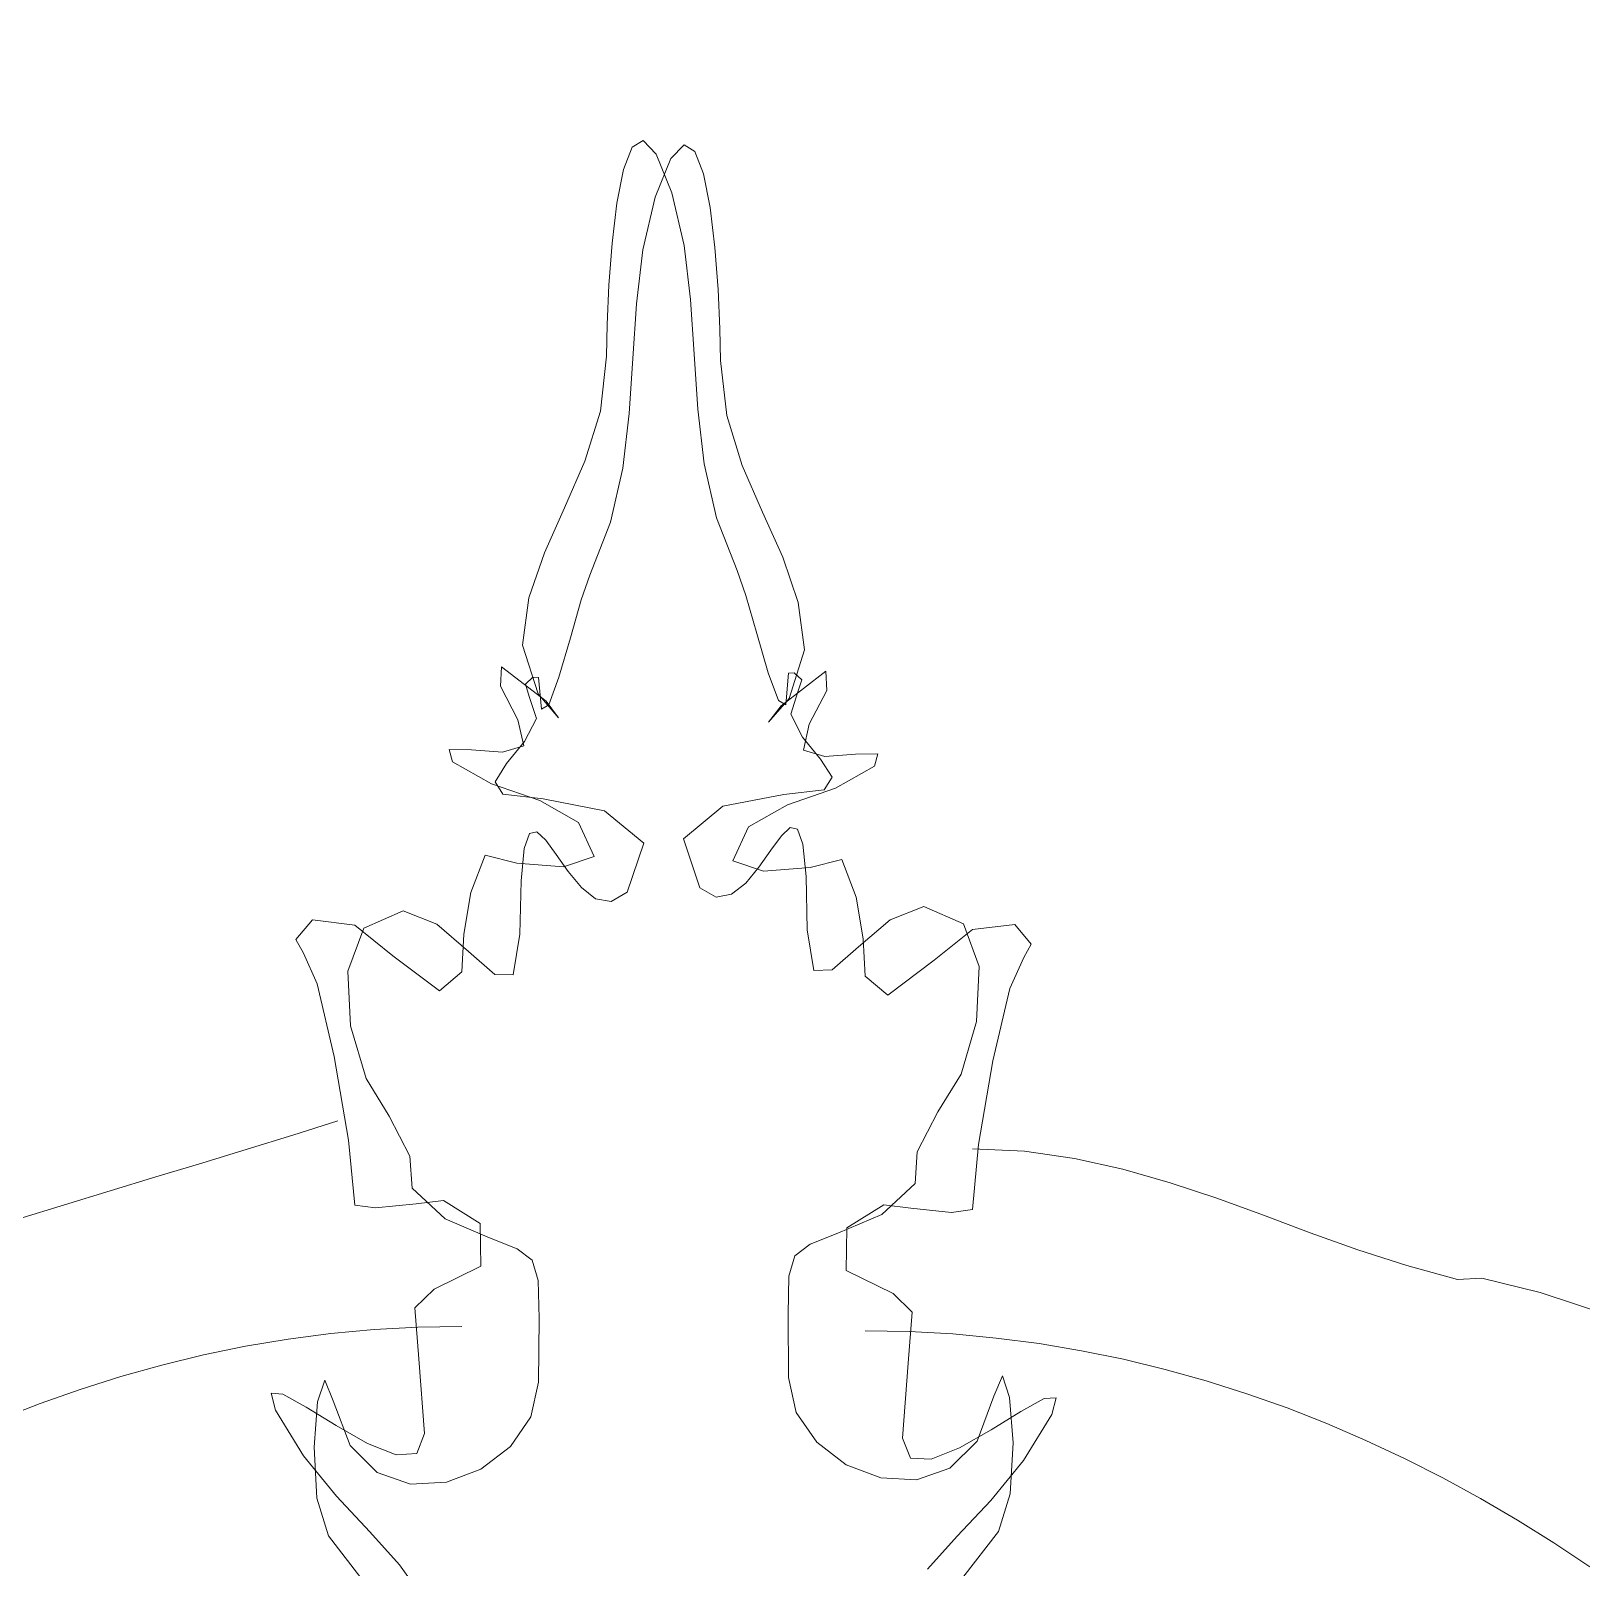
# Model space of a CAD drawing. Header units: centimetres. Extents: x -377343 to 693706, y 194584 to 813780.
# Drawn here: x 178729.09 to 178756.04, y 498855.23 to 498881.94 of the extents above; entities that cross this region are included whole.
import ezdxf

# ---------------------------------------------------------------- set-up
doc = ezdxf.new("R2010")
doc.units = ezdxf.units.CM
doc.layers.add('PIPA', color=11, linetype='Continuous')
doc.layers.add('TEXT', color=7, linetype='Continuous')

msp = doc.modelspace()

# ---------------------------------------------------------------- linework, layer by layer
at = {"layer": 'PIPA', "lineweight": 35, "extrusion": (0, 0.816497, 0.57735), "elevation": 193451.324}
msp.add_lwpolyline([(-421704.212, -325591.681), (-159560.265, -63447.734), (377343.333, -600351.331), (-158232.47, -1135927.133), (-693706.405, -600453.199), (-454216.825, -360963.619)], dxfattribs=at)
at = {"layer": 'TEXT', "color": 2, "linetype": 'Continuous', "lineweight": 13}
for p, q in [((178739.727, 498880.04), (178739.539, 498879.924)), ((178739.727, 498880.04), (178739.539, 498879.924)), ((178739.956, 498879.802), (178739.727, 498880.04)), ((178739.956, 498879.802), (178739.727, 498880.04)), ((178739.539, 498879.924), (178739.389, 498879.533)), ((178739.539, 498879.924), (178739.389, 498879.533)), ((178740.23, 498879.128), (178739.956, 498879.802)), ((178740.23, 498879.128), (178739.956, 498879.802)), ((178740.212, 498879.726), (178740.441, 498879.964)), ((178740.212, 498879.726), (178740.441, 498879.964)), ((178740.441, 498879.964), (178740.629, 498879.847)), ((178740.441, 498879.964), (178740.629, 498879.847)), ((178740.629, 498879.847), (178740.779, 498879.456)), ((178740.629, 498879.847), (178740.779, 498879.456)), ((178739.389, 498879.533), (178739.274, 498878.948)), ((178739.389, 498879.533), (178739.274, 498878.948)), ((178739.938, 498879.052), (178740.212, 498879.726)), ((178739.938, 498879.052), (178740.212, 498879.726)), ((178740.779, 498879.456), (178740.894, 498878.872)), ((178740.779, 498879.456), (178740.894, 498878.872)), ((178739.726, 498878.135), (178739.938, 498879.052)), ((178739.726, 498878.135), (178739.938, 498879.052)), ((178740.441, 498878.211), (178740.23, 498879.128)), ((178740.441, 498878.211), (178740.23, 498879.128)), ((178739.274, 498878.948), (178739.191, 498878.251)), ((178739.274, 498878.948), (178739.191, 498878.251)), ((178740.894, 498878.872), (178740.977, 498878.175)), ((178740.894, 498878.872), (178740.977, 498878.175)), ((178739.191, 498878.251), (178739.135, 498877.522)), ((178739.191, 498878.251), (178739.135, 498877.522)), ((178740.554, 498877.273), (178740.441, 498878.211)), ((178740.554, 498877.273), (178740.441, 498878.211)), ((178740.977, 498878.175), (178741.033, 498877.446)), ((178740.977, 498878.175), (178741.033, 498877.446)), ((178739.614, 498877.197), (178739.726, 498878.135)), ((178739.614, 498877.197), (178739.726, 498878.135)), ((178739.135, 498877.522), (178739.104, 498876.841)), ((178739.135, 498877.522), (178739.104, 498876.841)), ((178741.033, 498877.446), (178741.064, 498876.765)), ((178741.033, 498877.446), (178741.064, 498876.765)), ((178739.551, 498876.246), (178739.614, 498877.197)), ((178739.551, 498876.246), (178739.614, 498877.197)), ((178740.617, 498876.322), (178740.554, 498877.273)), ((178740.617, 498876.322), (178740.554, 498877.273)), ((178739.104, 498876.841), (178739.095, 498876.29)), ((178739.104, 498876.841), (178739.095, 498876.29)), ((178741.064, 498876.765), (178741.073, 498876.214)), ((178741.064, 498876.765), (178741.073, 498876.214)), ((178739.095, 498876.29), (178738.986, 498875.332)), ((178739.095, 498876.29), (178738.986, 498875.332)), ((178740.68, 498875.367), (178740.617, 498876.322)), ((178740.68, 498875.367), (178740.617, 498876.322)), ((178739.488, 498875.29), (178739.551, 498876.246)), ((178739.488, 498875.29), (178739.551, 498876.246)), ((178741.073, 498876.214), (178741.181, 498875.256)), ((178741.073, 498876.214), (178741.181, 498875.256)), ((178738.986, 498875.332), (178738.716, 498874.465)), ((178738.986, 498875.332), (178738.716, 498874.465)), ((178739.376, 498874.34), (178739.488, 498875.29)), ((178739.376, 498874.34), (178739.488, 498875.29)), ((178740.792, 498874.416), (178740.68, 498875.367)), ((178740.792, 498874.416), (178740.68, 498875.367)), ((178741.181, 498875.256), (178741.452, 498874.388)), ((178741.181, 498875.256), (178741.452, 498874.388)), ((178738.716, 498874.465), (178738.365, 498873.655)), ((178738.716, 498874.465), (178738.365, 498873.655)), ((178741.004, 498873.478), (178740.792, 498874.416)), ((178741.004, 498873.478), (178740.792, 498874.416)), ((178741.452, 498874.388), (178741.803, 498873.579)), ((178741.452, 498874.388), (178741.803, 498873.579)), ((178739.164, 498873.401), (178739.376, 498874.34)), ((178739.164, 498873.401), (178739.376, 498874.34)), ((178738.365, 498873.655), (178738.013, 498872.873)), ((178738.365, 498873.655), (178738.013, 498872.873)), ((178741.803, 498873.579), (178742.154, 498872.797)), ((178741.803, 498873.579), (178742.154, 498872.797)), ((178738.803, 498872.484), (178739.164, 498873.401)), ((178738.803, 498872.484), (178739.164, 498873.401)), ((178741.365, 498872.561), (178741.004, 498873.478)), ((178741.365, 498872.561), (178741.004, 498873.478)), ((178738.013, 498872.873), (178737.743, 498872.086)), ((178738.013, 498872.873), (178737.743, 498872.086)), ((178742.154, 498872.797), (178742.425, 498872.01)), ((178742.154, 498872.797), (178742.425, 498872.01)), ((178741.515, 498872.13), (178741.365, 498872.561)), ((178741.515, 498872.13), (178741.365, 498872.561)), ((178738.653, 498872.054), (178738.803, 498872.484)), ((178738.653, 498872.054), (178738.803, 498872.484)), ((178737.743, 498872.086), (178737.635, 498871.264)), ((178737.743, 498872.086), (178737.635, 498871.264)), ((178738.464, 498871.391), (178738.653, 498872.054)), ((178738.464, 498871.391), (178738.653, 498872.054)), ((178741.704, 498871.468), (178741.515, 498872.13)), ((178741.704, 498871.468), (178741.515, 498872.13)), ((178742.425, 498872.01), (178742.533, 498871.187)), ((178742.425, 498872.01), (178742.533, 498871.187)), ((178741.902, 498870.787), (178741.704, 498871.468)), ((178741.902, 498870.787), (178741.704, 498871.468)), ((178737.635, 498871.264), (178737.902, 498870.417)), ((178737.635, 498871.264), (178737.902, 498870.417)), ((178738.266, 498870.711), (178738.464, 498871.391)), ((178738.266, 498870.711), (178738.464, 498871.391)), ((178742.533, 498871.187), (178742.265, 498870.34)), ((178742.533, 498871.187), (178742.265, 498870.34)), ((178737.266, 498870.891), (178737.248, 498870.555)), ((178737.266, 498870.891), (178737.248, 498870.555)), ((178738.041, 498870.291), (178737.266, 498870.891)), ((178738.041, 498870.291), (178737.266, 498870.891)), ((178737.683, 498870.587), (178737.815, 498870.707)), ((178737.683, 498870.587), (178737.815, 498870.707)), ((178737.815, 498870.707), (178737.911, 498870.701)), ((178737.815, 498870.707), (178737.911, 498870.701)), ((178737.911, 498870.701), (178737.96, 498870.152)), ((178737.911, 498870.701), (178737.96, 498870.152)), ((178738.088, 498870.226), (178738.266, 498870.711)), ((178738.088, 498870.226), (178738.266, 498870.711)), ((178742.079, 498870.303), (178741.902, 498870.787)), ((178742.079, 498870.303), (178741.902, 498870.787)), ((178742.127, 498870.214), (178742.902, 498870.815)), ((178742.127, 498870.214), (178742.902, 498870.815)), ((178742.256, 498870.777), (178742.207, 498870.228)), ((178742.256, 498870.777), (178742.207, 498870.228)), ((178742.353, 498870.783), (178742.256, 498870.777)), ((178742.353, 498870.783), (178742.256, 498870.777)), ((178742.485, 498870.663), (178742.353, 498870.783)), ((178742.485, 498870.663), (178742.353, 498870.783)), ((178742.419, 498870.453), (178742.485, 498870.663)), ((178742.419, 498870.453), (178742.485, 498870.663)), ((178742.902, 498870.815), (178742.92, 498870.479)), ((178742.902, 498870.815), (178742.92, 498870.479)), ((178737.248, 498870.555), (178737.554, 498869.966)), ((178737.248, 498870.555), (178737.554, 498869.966)), ((178737.749, 498870.376), (178737.683, 498870.587)), ((178737.749, 498870.376), (178737.683, 498870.587)), ((178737.874, 498869.991), (178737.749, 498870.376)), ((178737.874, 498869.991), (178737.749, 498870.376)), ((178737.902, 498870.417), (178738.26, 498870.002)), ((178737.902, 498870.417), (178738.26, 498870.002)), ((178742.265, 498870.34), (178741.908, 498869.926)), ((178742.265, 498870.34), (178741.908, 498869.926)), ((178742.294, 498870.067), (178742.419, 498870.453)), ((178742.294, 498870.067), (178742.419, 498870.453)), ((178742.92, 498870.479), (178742.614, 498869.89)), ((178742.92, 498870.479), (178742.614, 498869.89)), ((178737.96, 498870.152), (178738.088, 498870.226)), ((178737.96, 498870.152), (178738.088, 498870.226)), ((178738.26, 498870.002), (178738.041, 498870.291)), ((178738.26, 498870.002), (178738.041, 498870.291)), ((178741.908, 498869.926), (178742.127, 498870.214)), ((178741.908, 498869.926), (178742.127, 498870.214)), ((178742.207, 498870.228), (178742.079, 498870.303)), ((178742.207, 498870.228), (178742.079, 498870.303)), ((178742.5, 498869.666), (178742.294, 498870.067)), ((178742.5, 498869.666), (178742.294, 498870.067)), ((178737.554, 498869.966), (178737.654, 498869.517)), ((178737.554, 498869.966), (178737.654, 498869.517)), ((178737.668, 498869.59), (178737.874, 498869.991)), ((178737.668, 498869.59), (178737.874, 498869.991)), ((178742.614, 498869.89), (178742.514, 498869.441)), ((178742.614, 498869.89), (178742.514, 498869.441)), ((178737.354, 498869.211), (178737.668, 498869.59)), ((178737.354, 498869.211), (178737.668, 498869.59)), ((178742.814, 498869.287), (178742.5, 498869.666)), ((178742.814, 498869.287), (178742.5, 498869.666)), ((178736.748, 498869.447), (178736.358, 498869.453)), ((178736.358, 498869.453), (178736.419, 498869.237)), ((178736.748, 498869.447), (178736.358, 498869.453)), ((178736.358, 498869.453), (178736.419, 498869.237)), ((178737.283, 498869.406), (178736.748, 498869.447)), ((178737.283, 498869.406), (178736.748, 498869.447)), ((178737.654, 498869.517), (178737.283, 498869.406)), ((178737.654, 498869.517), (178737.283, 498869.406)), ((178742.514, 498869.441), (178742.885, 498869.33)), ((178742.514, 498869.441), (178742.885, 498869.33)), ((178743.013, 498868.969), (178742.814, 498869.287)), ((178743.013, 498868.969), (178742.814, 498869.287)), ((178742.885, 498869.33), (178743.419, 498869.37)), ((178742.885, 498869.33), (178743.419, 498869.37)), ((178743.419, 498869.37), (178743.81, 498869.376)), ((178743.419, 498869.37), (178743.81, 498869.376)), ((178743.81, 498869.376), (178743.749, 498869.16)), ((178743.81, 498869.376), (178743.749, 498869.16)), ((178736.419, 498869.237), (178737.095, 498868.855)), ((178736.419, 498869.237), (178737.095, 498868.855)), ((178737.155, 498868.893), (178737.354, 498869.211)), ((178737.155, 498868.893), (178737.354, 498869.211)), ((178743.749, 498869.16), (178743.073, 498868.779)), ((178743.749, 498869.16), (178743.073, 498868.779)), ((178737.095, 498868.855), (178737.932, 498868.564)), ((178737.095, 498868.855), (178737.932, 498868.564)), ((178737.293, 498868.674), (178737.155, 498868.893)), ((178737.293, 498868.674), (178737.155, 498868.893)), ((178742.175, 498868.669), (178742.875, 498868.751)), ((178742.175, 498868.669), (178742.875, 498868.751)), ((178743.073, 498868.779), (178742.235, 498868.488)), ((178743.073, 498868.779), (178742.235, 498868.488)), ((178742.875, 498868.751), (178743.013, 498868.969)), ((178742.875, 498868.751), (178743.013, 498868.969)), ((178737.992, 498868.593), (178737.293, 498868.674)), ((178737.992, 498868.593), (178737.293, 498868.674)), ((178737.932, 498868.564), (178738.608, 498868.183)), ((178737.932, 498868.564), (178738.608, 498868.183)), ((178739.055, 498868.389), (178737.992, 498868.593)), ((178739.055, 498868.389), (178737.992, 498868.593)), ((178740.428, 498867.9), (178741.112, 498868.465)), ((178740.428, 498867.9), (178741.112, 498868.465)), ((178741.112, 498868.465), (178742.175, 498868.669)), ((178741.112, 498868.465), (178742.175, 498868.669)), ((178742.235, 498868.488), (178741.56, 498868.106)), ((178742.235, 498868.488), (178741.56, 498868.106)), ((178738.608, 498868.183), (178738.879, 498867.592)), ((178738.608, 498868.183), (178738.879, 498867.592)), ((178739.74, 498867.824), (178739.055, 498868.389)), ((178739.74, 498867.824), (178739.055, 498868.389)), ((178737.664, 498867.729), (178737.756, 498867.993)), ((178737.664, 498867.729), (178737.756, 498867.993)), ((178737.756, 498867.993), (178737.881, 498868.021)), ((178737.756, 498867.993), (178737.881, 498868.021)), ((178737.881, 498868.021), (178738.036, 498867.878)), ((178737.881, 498868.021), (178738.036, 498867.878)), ((178741.56, 498868.106), (178741.289, 498867.516)), ((178741.56, 498868.106), (178741.289, 498867.516)), ((178742.132, 498867.954), (178741.949, 498867.703)), ((178742.132, 498867.954), (178741.949, 498867.703)), ((178742.286, 498868.098), (178742.132, 498867.954)), ((178742.286, 498868.098), (178742.132, 498867.954)), ((178742.411, 498868.069), (178742.286, 498868.098)), ((178742.411, 498868.069), (178742.286, 498868.098)), ((178742.504, 498867.806), (178742.411, 498868.069)), ((178742.504, 498867.806), (178742.411, 498868.069)), ((178737.607, 498867.167), (178737.664, 498867.729)), ((178737.607, 498867.167), (178737.664, 498867.729)), ((178738.036, 498867.878), (178738.219, 498867.626)), ((178738.036, 498867.878), (178738.219, 498867.626)), ((178739.452, 498866.971), (178739.74, 498867.824)), ((178739.452, 498866.971), (178739.74, 498867.824)), ((178740.716, 498867.048), (178740.428, 498867.9)), ((178740.716, 498867.048), (178740.428, 498867.9)), ((178741.949, 498867.703), (178741.742, 498867.407)), ((178741.949, 498867.703), (178741.742, 498867.407)), ((178742.561, 498867.243), (178742.504, 498867.806)), ((178742.561, 498867.243), (178742.504, 498867.806)), ((178736.986, 498867.615), (178736.737, 498866.964)), ((178736.986, 498867.615), (178736.737, 498866.964)), ((178737.536, 498867.476), (178736.986, 498867.615)), ((178737.536, 498867.476), (178736.986, 498867.615)), ((178738.345, 498867.412), (178737.536, 498867.476)), ((178738.345, 498867.412), (178737.536, 498867.476)), ((178738.219, 498867.626), (178738.426, 498867.33)), ((178738.219, 498867.626), (178738.426, 498867.33)), ((178738.879, 498867.592), (178738.345, 498867.412)), ((178738.879, 498867.592), (178738.345, 498867.412)), ((178741.289, 498867.516), (178741.823, 498867.336)), ((178741.289, 498867.516), (178741.823, 498867.336)), ((178741.742, 498867.407), (178741.513, 498867.129)), ((178741.742, 498867.407), (178741.513, 498867.129)), ((178741.823, 498867.336), (178742.631, 498867.399)), ((178741.823, 498867.336), (178742.631, 498867.399)), ((178742.631, 498867.399), (178743.181, 498867.539)), ((178742.631, 498867.399), (178743.181, 498867.539)), ((178743.181, 498867.539), (178743.43, 498866.887)), ((178743.181, 498867.539), (178743.43, 498866.887)), ((178737.587, 498866.242), (178737.607, 498867.167)), ((178737.587, 498866.242), (178737.607, 498867.167)), ((178738.426, 498867.33), (178738.655, 498867.053)), ((178738.426, 498867.33), (178738.655, 498867.053)), ((178741.513, 498867.129), (178741.263, 498866.935)), ((178741.513, 498867.129), (178741.263, 498866.935)), ((178742.581, 498866.318), (178742.561, 498867.243)), ((178742.581, 498866.318), (178742.561, 498867.243)), ((178736.737, 498866.964), (178736.614, 498866.24)), ((178736.737, 498866.964), (178736.614, 498866.24)), ((178738.655, 498867.053), (178738.904, 498866.858)), ((178738.655, 498867.053), (178738.904, 498866.858)), ((178738.904, 498866.858), (178739.171, 498866.81)), ((178738.904, 498866.858), (178739.171, 498866.81)), ((178739.171, 498866.81), (178739.452, 498866.971)), ((178739.171, 498866.81), (178739.452, 498866.971)), ((178740.997, 498866.886), (178740.716, 498867.048)), ((178740.997, 498866.886), (178740.716, 498867.048)), ((178741.263, 498866.935), (178740.997, 498866.886)), ((178741.263, 498866.935), (178740.997, 498866.886)), ((178743.43, 498866.887), (178743.554, 498866.164)), ((178743.43, 498866.887), (178743.554, 498866.164)), ((178734.873, 498866.346), (178735.56, 498866.647)), ((178734.873, 498866.346), (178735.56, 498866.647)), ((178735.56, 498866.647), (178736.144, 498866.418)), ((178735.56, 498866.647), (178736.144, 498866.418)), ((178744.608, 498866.723), (178744.023, 498866.494)), ((178744.608, 498866.723), (178744.023, 498866.494)), ((178745.295, 498866.422), (178744.608, 498866.723)), ((178745.295, 498866.422), (178744.608, 498866.723)), ((178733.981, 498866.489), (178733.695, 498866.147)), ((178733.981, 498866.489), (178733.695, 498866.147)), ((178734.716, 498866.399), (178733.981, 498866.489)), ((178734.716, 498866.399), (178733.981, 498866.489)), ((178734.599, 498865.601), (178734.873, 498866.346)), ((178734.599, 498865.601), (178734.873, 498866.346)), ((178735.38, 498865.864), (178734.716, 498866.399)), ((178735.38, 498865.864), (178734.716, 498866.399)), ((178736.144, 498866.418), (178736.694, 498865.944)), ((178736.144, 498866.418), (178736.694, 498865.944)), ((178742.698, 498865.613), (178742.581, 498866.318)), ((178742.698, 498865.613), (178742.581, 498866.318)), ((178744.023, 498866.494), (178743.474, 498866.02)), ((178744.023, 498866.494), (178743.474, 498866.02)), ((178744.788, 498865.788), (178745.451, 498866.323)), ((178744.788, 498865.788), (178745.451, 498866.323)), ((178745.569, 498865.678), (178745.295, 498866.422)), ((178745.569, 498865.678), (178745.295, 498866.422)), ((178745.451, 498866.323), (178746.187, 498866.413)), ((178745.451, 498866.323), (178746.187, 498866.413)), ((178746.187, 498866.413), (178746.472, 498866.07)), ((178746.187, 498866.413), (178746.472, 498866.07)), ((178733.695, 498866.147), (178733.825, 498865.913)), ((178733.695, 498866.147), (178733.825, 498865.913)), ((178736.614, 498866.24), (178736.581, 498865.588)), ((178736.614, 498866.24), (178736.581, 498865.588)), ((178737.47, 498865.537), (178737.587, 498866.242)), ((178737.47, 498865.537), (178737.587, 498866.242)), ((178743.474, 498866.02), (178743.014, 498865.62)), ((178743.474, 498866.02), (178743.014, 498865.62)), ((178743.554, 498866.164), (178743.587, 498865.512)), ((178743.554, 498866.164), (178743.587, 498865.512)), ((178746.472, 498866.07), (178746.343, 498865.836)), ((178746.472, 498866.07), (178746.343, 498865.836)), ((178733.825, 498865.913), (178734.066, 498865.377)), ((178733.825, 498865.913), (178734.066, 498865.377)), ((178736.188, 498865.258), (178735.38, 498865.864)), ((178736.188, 498865.258), (178735.38, 498865.864)), ((178736.694, 498865.944), (178737.154, 498865.544)), ((178736.694, 498865.944), (178737.154, 498865.544)), ((178743.98, 498865.182), (178744.788, 498865.788)), ((178743.98, 498865.182), (178744.788, 498865.788)), ((178746.343, 498865.836), (178746.101, 498865.3)), ((178746.343, 498865.836), (178746.101, 498865.3)), ((178734.644, 498864.651), (178734.599, 498865.601)), ((178734.644, 498864.651), (178734.599, 498865.601)), ((178736.581, 498865.588), (178736.188, 498865.258)), ((178736.581, 498865.588), (178736.188, 498865.258)), ((178737.154, 498865.544), (178737.47, 498865.537)), ((178737.154, 498865.544), (178737.47, 498865.537)), ((178743.014, 498865.62), (178742.698, 498865.613)), ((178743.014, 498865.62), (178742.698, 498865.613)), ((178743.587, 498865.512), (178743.98, 498865.182)), ((178743.587, 498865.512), (178743.98, 498865.182)), ((178745.524, 498864.727), (178745.569, 498865.678)), ((178745.524, 498864.727), (178745.569, 498865.678)), ((178734.066, 498865.377), (178734.362, 498864.119)), ((178734.066, 498865.377), (178734.362, 498864.119)), ((178746.101, 498865.3), (178745.806, 498864.042)), ((178746.101, 498865.3), (178745.806, 498864.042)), ((178745.254, 498863.807), (178745.524, 498864.727)), ((178745.254, 498863.807), (178745.524, 498864.727)), ((178734.914, 498863.731), (178734.644, 498864.651)), ((178734.914, 498863.731), (178734.644, 498864.651)), ((178734.362, 498864.119), (178734.611, 498862.663)), ((178734.362, 498864.119), (178734.611, 498862.663)), ((178745.806, 498864.042), (178745.557, 498862.587)), ((178745.806, 498864.042), (178745.557, 498862.587)), ((178735.317, 498863.08), (178734.914, 498863.731)), ((178735.317, 498863.08), (178734.914, 498863.731)), ((178744.851, 498863.156), (178745.254, 498863.807)), ((178744.851, 498863.156), (178745.254, 498863.807)), ((178735.677, 498862.383), (178735.317, 498863.08)), ((178735.677, 498862.383), (178735.317, 498863.08)), ((178744.491, 498862.459), (178744.851, 498863.156)), ((178744.491, 498862.459), (178744.851, 498863.156)), ((178734.425, 498862.999), (178733.64, 498862.748)), ((178733.64, 498862.748), (178732.85, 498862.503)), ((178734.611, 498862.663), (178734.716, 498861.534)), ((178734.611, 498862.663), (178734.716, 498861.534)), ((178745.557, 498862.587), (178745.451, 498861.458)), ((178745.557, 498862.587), (178745.451, 498861.458)), ((178732.058, 498862.262), (178731.263, 498862.022)), ((178732.85, 498862.503), (178732.058, 498862.262)), ((178735.713, 498861.83), (178735.677, 498862.383)), ((178735.713, 498861.83), (178735.677, 498862.383)), ((178744.455, 498861.907), (178744.491, 498862.459)), ((178744.455, 498861.907), (178744.491, 498862.459)), ((178746.355, 498862.468), (178745.451, 498862.512)), ((178747.223, 498862.346), (178746.355, 498862.468)), ((178748.064, 498862.16), (178747.223, 498862.346)), ((178731.263, 498862.022), (178730.468, 498861.781)), ((178748.886, 498861.923), (178748.064, 498862.16)), ((178730.468, 498861.781), (178729.673, 498861.539)), ((178736.29, 498861.296), (178735.713, 498861.83)), ((178736.29, 498861.296), (178735.713, 498861.83)), ((178743.878, 498861.372), (178744.455, 498861.907)), ((178743.878, 498861.372), (178744.455, 498861.907)), ((178749.698, 498861.651), (178748.886, 498861.923)), ((178729.673, 498861.539), (178728.88, 498861.292)), ((178734.716, 498861.534), (178735.08, 498861.483)), ((178734.716, 498861.534), (178735.08, 498861.483)), ((178735.08, 498861.483), (178735.785, 498861.558)), ((178735.08, 498861.483), (178735.785, 498861.558)), ((178735.785, 498861.558), (178736.257, 498861.615)), ((178735.785, 498861.558), (178736.257, 498861.615)), ((178736.257, 498861.615), (178736.899, 498861.216)), ((178736.257, 498861.615), (178736.899, 498861.216)), ((178743.911, 498861.539), (178743.268, 498861.14)), ((178743.911, 498861.539), (178743.268, 498861.14)), ((178744.382, 498861.482), (178743.911, 498861.539)), ((178744.382, 498861.482), (178743.911, 498861.539)), ((178745.088, 498861.407), (178744.382, 498861.482)), ((178745.088, 498861.407), (178744.382, 498861.482)), ((178745.451, 498861.458), (178745.088, 498861.407)), ((178745.451, 498861.458), (178745.088, 498861.407)), ((178750.507, 498861.356), (178749.698, 498861.651)), ((178737.057, 498860.967), (178736.29, 498861.296)), ((178737.057, 498860.967), (178736.29, 498861.296)), ((178736.899, 498861.216), (178736.911, 498860.474)), ((178736.899, 498861.216), (178736.911, 498860.474)), ((178743.11, 498861.044), (178743.878, 498861.372)), ((178743.11, 498861.044), (178743.878, 498861.372)), ((178751.321, 498861.054), (178750.507, 498861.356)), ((178737.539, 498860.776), (178737.057, 498860.967)), ((178737.539, 498860.776), (178737.057, 498860.967)), ((178742.629, 498860.853), (178743.11, 498861.044)), ((178742.629, 498860.853), (178743.11, 498861.044)), ((178743.268, 498861.14), (178743.256, 498860.398)), ((178743.268, 498861.14), (178743.256, 498860.398)), ((178752.15, 498860.758), (178751.321, 498861.054)), ((178737.8, 498860.576), (178737.539, 498860.776)), ((178737.8, 498860.576), (178737.539, 498860.776)), ((178742.262, 498860.297), (178742.368, 498860.653)), ((178742.262, 498860.297), (178742.368, 498860.653)), ((178742.368, 498860.653), (178742.629, 498860.853)), ((178742.368, 498860.653), (178742.629, 498860.853)), ((178753.001, 498860.483), (178752.15, 498860.758)), ((178736.911, 498860.474), (178736.095, 498860.075)), ((178736.911, 498860.474), (178736.095, 498860.075)), ((178737.905, 498860.221), (178737.8, 498860.576)), ((178737.905, 498860.221), (178737.8, 498860.576)), ((178743.256, 498860.398), (178744.073, 498859.999)), ((178743.256, 498860.398), (178744.073, 498859.999)), ((178753.883, 498860.242), (178753.001, 498860.483)), ((178737.921, 498859.564), (178737.905, 498860.221)), ((178737.921, 498859.564), (178737.905, 498860.221)), ((178742.247, 498859.64), (178742.262, 498860.297)), ((178742.247, 498859.64), (178742.262, 498860.297)), ((178754.306, 498860.262), (178753.883, 498860.242)), ((178755.315, 498860.014), (178754.306, 498860.262)), ((178736.095, 498860.075), (178735.764, 498859.748)), ((178736.095, 498860.075), (178735.764, 498859.748)), ((178744.073, 498859.999), (178744.403, 498859.671)), ((178744.073, 498859.999), (178744.403, 498859.671)), ((178756.528, 498859.617), (178755.315, 498860.014)), ((178735.764, 498859.748), (178735.83, 498858.862)), ((178735.764, 498859.748), (178735.83, 498858.862)), ((178737.911, 498858.458), (178737.921, 498859.564)), ((178737.911, 498858.458), (178737.921, 498859.564)), ((178742.256, 498858.535), (178742.247, 498859.64)), ((178742.256, 498858.535), (178742.247, 498859.64)), ((178744.403, 498859.671), (178744.337, 498858.786)), ((178744.403, 498859.671), (178744.337, 498858.786)), ((178733.558, 498859.202), (178734.303, 498859.299)), ((178733.558, 498859.202), (178734.303, 498859.299)), ((178734.303, 498859.299), (178735.056, 498859.37)), ((178734.303, 498859.299), (178735.056, 498859.37)), ((178735.056, 498859.37), (178735.815, 498859.412)), ((178735.056, 498859.37), (178735.815, 498859.412)), ((178735.815, 498859.412), (178736.581, 498859.426)), ((178735.815, 498859.412), (178736.581, 498859.426)), ((178744.353, 498859.336), (178743.587, 498859.35)), ((178744.353, 498859.336), (178743.587, 498859.35)), ((178745.112, 498859.293), (178744.353, 498859.336)), ((178745.112, 498859.293), (178744.353, 498859.336)), ((178745.865, 498859.223), (178745.112, 498859.293)), ((178745.865, 498859.223), (178745.112, 498859.293)), ((178732.09, 498858.929), (178732.82, 498859.079)), ((178732.09, 498858.929), (178732.82, 498859.079)), ((178732.82, 498859.079), (178733.558, 498859.202)), ((178732.82, 498859.079), (178733.558, 498859.202)), ((178746.61, 498859.126), (178745.865, 498859.223)), ((178746.61, 498859.126), (178745.865, 498859.223)), ((178747.348, 498859.002), (178746.61, 498859.126)), ((178747.348, 498859.002), (178746.61, 498859.126)), ((178730.653, 498858.554), (178731.367, 498858.754)), ((178730.653, 498858.554), (178731.367, 498858.754)), ((178731.367, 498858.754), (178732.09, 498858.929)), ((178731.367, 498858.754), (178732.09, 498858.929)), ((178735.83, 498858.862), (178735.932, 498857.562)), ((178735.83, 498858.862), (178735.932, 498857.562)), ((178744.337, 498858.786), (178744.235, 498857.485)), ((178744.337, 498858.786), (178744.235, 498857.485)), ((178748.078, 498858.853), (178747.348, 498859.002)), ((178748.078, 498858.853), (178747.348, 498859.002)), ((178748.8, 498858.678), (178748.078, 498858.853)), ((178748.8, 498858.678), (178748.078, 498858.853)), ((178729.946, 498858.331), (178730.653, 498858.554)), ((178729.946, 498858.331), (178730.653, 498858.554)), ((178734.07, 498858.112), (178734.195, 498858.489)), ((178734.07, 498858.112), (178734.195, 498858.489)), ((178734.195, 498858.489), (178734.344, 498858.134)), ((178734.195, 498858.489), (178734.344, 498858.134)), ((178742.39, 498857.929), (178742.256, 498858.535)), ((178742.39, 498857.929), (178742.256, 498858.535)), ((178745.972, 498858.565), (178745.824, 498858.21)), ((178745.972, 498858.565), (178745.824, 498858.21)), ((178746.098, 498858.188), (178745.972, 498858.565)), ((178746.098, 498858.188), (178745.972, 498858.565)), ((178749.515, 498858.478), (178748.8, 498858.678)), ((178749.515, 498858.478), (178748.8, 498858.678)), ((178750.222, 498858.254), (178749.515, 498858.478)), ((178750.222, 498858.254), (178749.515, 498858.478)), ((178729.248, 498858.083), (178729.946, 498858.331)), ((178729.248, 498858.083), (178729.946, 498858.331)), ((178733.47, 498858.246), (178733.263, 498858.262)), ((178733.263, 498858.262), (178733.338, 498857.967)), ((178733.47, 498858.246), (178733.263, 498858.262)), ((178733.263, 498858.262), (178733.338, 498857.967)), ((178733.874, 498858.024), (178733.47, 498858.246)), ((178733.874, 498858.024), (178733.47, 498858.246)), ((178737.778, 498857.852), (178737.911, 498858.458)), ((178737.778, 498857.852), (178737.911, 498858.458)), ((178745.824, 498858.21), (178745.531, 498857.433)), ((178745.824, 498858.21), (178745.531, 498857.433)), ((178750.92, 498858.007), (178750.222, 498858.254)), ((178750.92, 498858.007), (178750.222, 498858.254)), ((178728.558, 498857.813), (178729.248, 498858.083)), ((178728.558, 498857.813), (178729.248, 498858.083)), ((178733.338, 498857.967), (178733.828, 498857.173)), ((178733.338, 498857.967), (178733.828, 498857.173)), ((178734.392, 498857.704), (178733.874, 498858.024)), ((178734.392, 498857.704), (178733.874, 498858.024)), ((178734.011, 498857.323), (178734.07, 498858.112)), ((178734.011, 498857.323), (178734.07, 498858.112)), ((178734.344, 498858.134), (178734.637, 498857.356)), ((178734.344, 498858.134), (178734.637, 498857.356)), ((178745.776, 498857.627), (178746.294, 498857.948)), ((178745.776, 498857.627), (178746.294, 498857.948)), ((178746.157, 498857.399), (178746.098, 498858.188)), ((178746.157, 498857.399), (178746.098, 498858.188)), ((178746.294, 498857.948), (178746.698, 498858.169)), ((178746.294, 498857.948), (178746.698, 498858.169)), ((178746.698, 498858.169), (178746.904, 498858.186)), ((178746.698, 498858.169), (178746.904, 498858.186)), ((178746.904, 498858.186), (178746.83, 498857.891)), ((178746.904, 498858.186), (178746.83, 498857.891)), ((178751.609, 498857.736), (178750.92, 498858.007)), ((178751.609, 498857.736), (178750.92, 498858.007)), ((178734.941, 498857.391), (178734.392, 498857.704)), ((178734.941, 498857.391), (178734.392, 498857.704)), ((178737.422, 498857.336), (178737.778, 498857.852)), ((178737.422, 498857.336), (178737.778, 498857.852)), ((178742.745, 498857.412), (178742.39, 498857.929)), ((178742.745, 498857.412), (178742.39, 498857.929)), ((178746.83, 498857.891), (178746.34, 498857.096)), ((178746.83, 498857.891), (178746.34, 498857.096)), ((178752.29, 498857.443), (178751.609, 498857.736)), ((178752.29, 498857.443), (178751.609, 498857.736)), ((178735.932, 498857.562), (178735.794, 498857.213)), ((178735.932, 498857.562), (178735.794, 498857.213)), ((178743.257, 498857.021), (178742.745, 498857.412)), ((178743.257, 498857.021), (178742.745, 498857.412)), ((178744.235, 498857.485), (178744.373, 498857.137)), ((178744.235, 498857.485), (178744.373, 498857.137)), ((178745.531, 498857.433), (178745.061, 498856.961)), ((178745.531, 498857.433), (178745.061, 498856.961)), ((178745.227, 498857.314), (178745.776, 498857.627)), ((178745.227, 498857.314), (178745.776, 498857.627)), ((178746.107, 498856.516), (178746.157, 498857.399)), ((178746.107, 498856.516), (178746.157, 498857.399)), ((178752.962, 498857.129), (178752.29, 498857.443)), ((178752.962, 498857.129), (178752.29, 498857.443)), ((178733.828, 498857.173), (178734.398, 498856.476)), ((178733.828, 498857.173), (178734.398, 498856.476)), ((178734.061, 498856.44), (178734.011, 498857.323)), ((178734.061, 498856.44), (178734.011, 498857.323)), ((178734.637, 498857.356), (178735.107, 498856.885)), ((178734.637, 498857.356), (178735.107, 498856.885)), ((178735.436, 498857.192), (178734.941, 498857.391)), ((178735.436, 498857.192), (178734.941, 498857.391)), ((178735.794, 498857.213), (178735.436, 498857.192)), ((178735.794, 498857.213), (178735.436, 498857.192)), ((178736.911, 498856.945), (178737.422, 498857.336)), ((178736.911, 498856.945), (178737.422, 498857.336)), ((178744.373, 498857.137), (178744.732, 498857.115)), ((178744.373, 498857.137), (178744.732, 498857.115)), ((178744.732, 498857.115), (178745.227, 498857.314)), ((178744.732, 498857.115), (178745.227, 498857.314)), ((178753.625, 498856.793), (178752.962, 498857.129)), ((178753.625, 498856.793), (178752.962, 498857.129)), ((178735.107, 498856.885), (178735.686, 498856.683)), ((178735.107, 498856.885), (178735.686, 498856.683)), ((178736.31, 498856.715), (178736.911, 498856.945)), ((178736.31, 498856.715), (178736.911, 498856.945)), ((178743.858, 498856.791), (178743.257, 498857.021)), ((178743.858, 498856.791), (178743.257, 498857.021)), ((178745.061, 498856.961), (178744.481, 498856.759)), ((178745.061, 498856.961), (178744.481, 498856.759)), ((178746.34, 498857.096), (178745.769, 498856.4)), ((178746.34, 498857.096), (178745.769, 498856.4)), ((178735.686, 498856.683), (178736.31, 498856.715)), ((178735.686, 498856.683), (178736.31, 498856.715)), ((178744.481, 498856.759), (178743.858, 498856.791)), ((178744.481, 498856.759), (178743.858, 498856.791)), ((178754.279, 498856.436), (178753.625, 498856.793)), ((178754.279, 498856.436), (178753.625, 498856.793)), ((178734.263, 498855.783), (178734.061, 498856.44)), ((178734.263, 498855.783), (178734.061, 498856.44)), ((178734.398, 498856.476), (178734.978, 498855.854)), ((178734.398, 498856.476), (178734.978, 498855.854)), ((178745.769, 498856.4), (178745.189, 498855.777)), ((178745.769, 498856.4), (178745.189, 498855.777)), ((178745.905, 498855.859), (178746.107, 498856.516)), ((178745.905, 498855.859), (178746.107, 498856.516)), ((178754.923, 498856.059), (178754.279, 498856.436)), ((178754.923, 498856.059), (178754.279, 498856.436)), ((178755.557, 498855.662), (178754.923, 498856.059)), ((178755.557, 498855.662), (178754.923, 498856.059)), ((178734.882, 498854.982), (178734.263, 498855.783)), ((178734.882, 498854.982), (178734.263, 498855.783)), ((178734.978, 498855.854), (178735.497, 498855.281)), ((178734.978, 498855.854), (178735.497, 498855.281)), ((178745.189, 498855.777), (178744.671, 498855.205)), ((178745.189, 498855.777), (178744.671, 498855.205)), ((178745.285, 498855.058), (178745.905, 498855.859)), ((178745.285, 498855.058), (178745.905, 498855.859)), ((178756.182, 498855.247), (178755.557, 498855.662)), ((178756.182, 498855.247), (178755.557, 498855.662)), ((178735.497, 498855.281), (178735.882, 498854.736)), ((178735.497, 498855.281), (178735.882, 498854.736))]:
    msp.add_line(p, q, dxfattribs=at)

doc.saveas('drawing.dxf')
